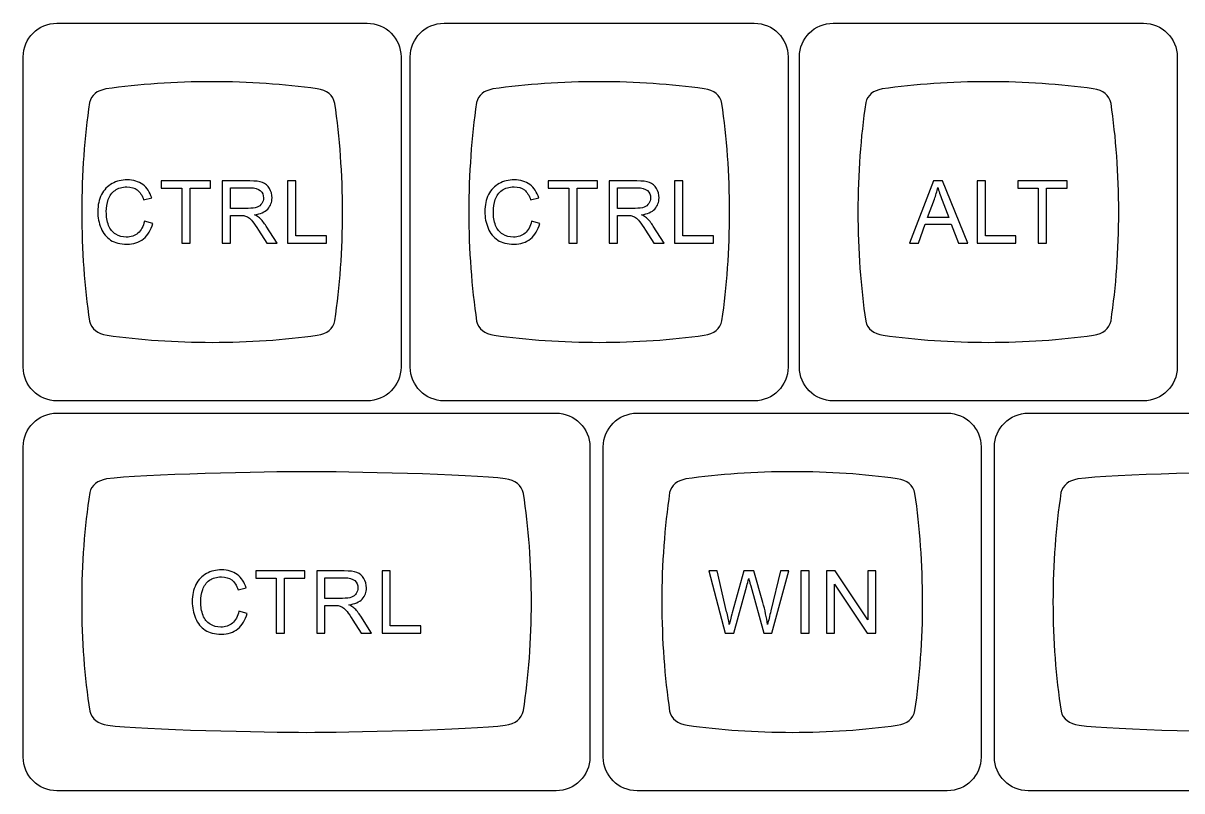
# Model space of a CAD drawing. Header units: millimetres. Extents: x -493 to 473, y -489 to 489.
# Drawn here: x -491.3 to -434.8, y 56.6 to 94 of the extents above; entities that cross this region are included whole.
import ezdxf

# ---------------------------------------------------------------- set-up
doc = ezdxf.new("R2010")
doc.units = ezdxf.units.MM
doc.header["$MEASUREMENT"] = 0
doc.layers.add('Layer 1', color=7, linetype='Continuous')

msp = doc.modelspace()

# ---------------------------------------------------------------- linework, layer by layer
at = {"layer": 'Layer 1', "color": 251}
for points, knots in [([(-489.6146, 75.6204), (-489.6146, 75.6204), (-474.5072, 75.6204), (-474.5072, 75.6204), (-474.5072, 75.6204), (-473.6017, 75.6204), (-472.8609, 76.3612), (-472.8609, 77.2667), (-472.8609, 77.2667), (-472.8609, 77.2667), (-472.8609, 92.3741), (-472.8609, 92.3741), (-472.8609, 92.3741), (-472.8609, 93.2796), (-473.6017, 94.0204), (-474.5072, 94.0204), (-474.5072, 94.0204), (-474.5072, 94.0204), (-489.6146, 94.0204), (-489.6146, 94.0204), (-489.6146, 94.0204), (-490.5201, 94.0204), (-491.2609, 93.2796), (-491.2609, 92.3741), (-491.2609, 92.3741), (-491.2609, 92.3741), (-491.2609, 77.2667), (-491.2609, 77.2667), (-491.2609, 77.2667), (-491.2609, 76.3612), (-490.5201, 75.6204), (-489.6146, 75.6204)], [0, 0, 0, 0, 0.1111111, 0.1111111, 0.1111111, 0.1111111, 0.2222222, 0.2222222, 0.2222222, 0.2222222, 0.3333333, 0.3333333, 0.3333333, 0.3333333, 0.4444444, 0.4444444, 0.4444444, 0.4444444, 0.5555556, 0.5555556, 0.5555556, 0.5555556, 0.6666667, 0.6666667, 0.6666667, 0.6666667, 0.7777778, 0.7777778, 0.7777778, 0.7777778, 1, 1, 1, 1]), ([(-470.7646, 75.6204), (-470.7646, 75.6204), (-455.6572, 75.6204), (-455.6572, 75.6204), (-455.6572, 75.6204), (-454.7517, 75.6204), (-454.0109, 76.3612), (-454.0109, 77.2667), (-454.0109, 77.2667), (-454.0109, 77.2667), (-454.0109, 92.3741), (-454.0109, 92.3741), (-454.0109, 92.3741), (-454.0109, 93.2796), (-454.7517, 94.0204), (-455.6572, 94.0204), (-455.6572, 94.0204), (-455.6572, 94.0204), (-470.7646, 94.0204), (-470.7646, 94.0204), (-470.7646, 94.0204), (-471.6701, 94.0204), (-472.4109, 93.2796), (-472.4109, 92.3741), (-472.4109, 92.3741), (-472.4109, 92.3741), (-472.4109, 77.2667), (-472.4109, 77.2667), (-472.4109, 77.2667), (-472.4109, 76.3612), (-471.6701, 75.6204), (-470.7646, 75.6204)], [0, 0, 0, 0, 0.1111111, 0.1111111, 0.1111111, 0.1111111, 0.2222222, 0.2222222, 0.2222222, 0.2222222, 0.3333333, 0.3333333, 0.3333333, 0.3333333, 0.4444444, 0.4444444, 0.4444444, 0.4444444, 0.5555556, 0.5555556, 0.5555556, 0.5555556, 0.6666667, 0.6666667, 0.6666667, 0.6666667, 0.7777778, 0.7777778, 0.7777778, 0.7777778, 1, 1, 1, 1]), ([(-451.8146, 75.6204), (-451.8146, 75.6204), (-436.7072, 75.6204), (-436.7072, 75.6204), (-436.7072, 75.6204), (-435.8017, 75.6204), (-435.0609, 76.3612), (-435.0609, 77.2667), (-435.0609, 77.2667), (-435.0609, 77.2667), (-435.0609, 92.3741), (-435.0609, 92.3741), (-435.0609, 92.3741), (-435.0609, 93.2796), (-435.8017, 94.0204), (-436.7072, 94.0204), (-436.7072, 94.0204), (-436.7072, 94.0204), (-451.8146, 94.0204), (-451.8146, 94.0204), (-451.8146, 94.0204), (-452.7201, 94.0204), (-453.4609, 93.2796), (-453.4609, 92.3741), (-453.4609, 92.3741), (-453.4609, 92.3741), (-453.4609, 77.2667), (-453.4609, 77.2667), (-453.4609, 77.2667), (-453.4609, 76.3612), (-452.7201, 75.6204), (-451.8146, 75.6204)], [0, 0, 0, 0, 0.1111111, 0.1111111, 0.1111111, 0.1111111, 0.2222222, 0.2222222, 0.2222222, 0.2222222, 0.3333333, 0.3333333, 0.3333333, 0.3333333, 0.4444444, 0.4444444, 0.4444444, 0.4444444, 0.5555556, 0.5555556, 0.5555556, 0.5555556, 0.6666667, 0.6666667, 0.6666667, 0.6666667, 0.7777778, 0.7777778, 0.7777778, 0.7777778, 1, 1, 1, 1]), ([(-482.0607, 91.1699), (-480.2701, 91.1694), (-478.5502, 91.0465), (-476.948, 90.821), (-476.948, 90.821), (-476.948, 90.821), (-476.948, 90.8209), (-476.948, 90.8209), (-476.948, 90.8209), (-476.4612, 90.748), (-476.1713, 90.5154), (-476.0841, 90.1107), (-476.0841, 90.1107), (-475.8421, 88.4578), (-475.7098, 86.6762), (-475.7094, 84.8184), (-475.7094, 84.8184), (-475.7089, 82.9607), (-475.8404, 81.1791), (-476.0816, 79.5262), (-476.0816, 79.5262), (-476.1686, 79.122), (-476.4579, 78.8896), (-476.9436, 78.8167), (-476.9436, 78.8167), (-478.5461, 78.5918), (-480.2665, 78.4696), (-482.0578, 78.47), (-482.0578, 78.47), (-483.8496, 78.4704), (-485.5706, 78.5936), (-487.1736, 78.8194), (-487.1736, 78.8194), (-487.1736, 78.8194), (-487.1735, 78.8198), (-487.1735, 78.8198), (-487.1735, 78.8198), (-487.6465, 78.8906), (-487.9337, 79.1123), (-488.0296, 79.4963), (-488.0296, 79.4963), (-488.2746, 81.1584), (-488.4087, 82.9513), (-488.4091, 84.8214), (-488.4091, 84.8214), (-488.4096, 86.6932), (-488.2761, 88.4876), (-488.0315, 90.1509), (-488.0315, 90.1509), (-487.9389, 90.5178), (-487.6709, 90.7358), (-487.2321, 90.815), (-487.2321, 90.815), (-485.6134, 91.0451), (-483.8733, 91.1703), (-482.0607, 91.1699)], [0, 0, 0, 0, 0.0666667, 0.0666667, 0.0666667, 0.0666667, 0.1333333, 0.1333333, 0.1333333, 0.1333333, 0.2, 0.2, 0.2, 0.2, 0.2666667, 0.2666667, 0.2666667, 0.2666667, 0.3333333, 0.3333333, 0.3333333, 0.3333333, 0.4, 0.4, 0.4, 0.4, 0.4666667, 0.4666667, 0.4666667, 0.4666667, 0.5333333, 0.5333333, 0.5333333, 0.5333333, 0.6, 0.6, 0.6, 0.6, 0.6666667, 0.6666667, 0.6666667, 0.6666667, 0.7333333, 0.7333333, 0.7333333, 0.7333333, 0.8, 0.8, 0.8, 0.8, 0.8666667, 0.8666667, 0.8666667, 0.8666667, 1, 1, 1, 1]), ([(-463.2107, 91.1699), (-461.4201, 91.1694), (-459.7002, 91.0465), (-458.098, 90.821), (-458.098, 90.821), (-458.098, 90.821), (-458.098, 90.8209), (-458.098, 90.8209), (-458.098, 90.8209), (-457.6112, 90.748), (-457.3213, 90.5154), (-457.2341, 90.1107), (-457.2341, 90.1107), (-456.9921, 88.4578), (-456.8598, 86.6762), (-456.8594, 84.8184), (-456.8594, 84.8184), (-456.8589, 82.9607), (-456.9904, 81.1791), (-457.2316, 79.5262), (-457.2316, 79.5262), (-457.3186, 79.122), (-457.6079, 78.8896), (-458.0936, 78.8167), (-458.0936, 78.8167), (-459.6961, 78.5918), (-461.4165, 78.4696), (-463.2078, 78.47), (-463.2078, 78.47), (-464.9996, 78.4704), (-466.7206, 78.5936), (-468.3236, 78.8194), (-468.3236, 78.8194), (-468.3236, 78.8194), (-468.3235, 78.8198), (-468.3235, 78.8198), (-468.3235, 78.8198), (-468.7965, 78.8906), (-469.0837, 79.1123), (-469.1796, 79.4963), (-469.1796, 79.4963), (-469.4246, 81.1584), (-469.5587, 82.9513), (-469.5591, 84.8214), (-469.5591, 84.8214), (-469.5596, 86.6932), (-469.4261, 88.4876), (-469.1815, 90.1509), (-469.1815, 90.1509), (-469.0889, 90.5178), (-468.8209, 90.7358), (-468.3821, 90.815), (-468.3821, 90.815), (-466.7634, 91.0451), (-465.0233, 91.1703), (-463.2107, 91.1699)], [0, 0, 0, 0, 0.0666667, 0.0666667, 0.0666667, 0.0666667, 0.1333333, 0.1333333, 0.1333333, 0.1333333, 0.2, 0.2, 0.2, 0.2, 0.2666667, 0.2666667, 0.2666667, 0.2666667, 0.3333333, 0.3333333, 0.3333333, 0.3333333, 0.4, 0.4, 0.4, 0.4, 0.4666667, 0.4666667, 0.4666667, 0.4666667, 0.5333333, 0.5333333, 0.5333333, 0.5333333, 0.6, 0.6, 0.6, 0.6, 0.6666667, 0.6666667, 0.6666667, 0.6666667, 0.7333333, 0.7333333, 0.7333333, 0.7333333, 0.8, 0.8, 0.8, 0.8, 0.8666667, 0.8666667, 0.8666667, 0.8666667, 1, 1, 1, 1]), ([(-444.2607, 91.1699), (-442.4701, 91.1694), (-440.7502, 91.0465), (-439.148, 90.821), (-439.148, 90.821), (-439.148, 90.821), (-439.148, 90.8209), (-439.148, 90.8209), (-439.148, 90.8209), (-438.6612, 90.748), (-438.3713, 90.5154), (-438.2841, 90.1107), (-438.2841, 90.1107), (-438.0421, 88.4578), (-437.9098, 86.6762), (-437.9094, 84.8184), (-437.9094, 84.8184), (-437.9089, 82.9607), (-438.0404, 81.1791), (-438.2816, 79.5262), (-438.2816, 79.5262), (-438.3686, 79.122), (-438.6579, 78.8896), (-439.1436, 78.8167), (-439.1436, 78.8167), (-440.7461, 78.5918), (-442.4665, 78.4696), (-444.2578, 78.47), (-444.2578, 78.47), (-446.0496, 78.4704), (-447.7706, 78.5936), (-449.3736, 78.8194), (-449.3736, 78.8194), (-449.3736, 78.8194), (-449.3735, 78.8198), (-449.3735, 78.8198), (-449.3735, 78.8198), (-449.8465, 78.8906), (-450.1337, 79.1123), (-450.2296, 79.4963), (-450.2296, 79.4963), (-450.4746, 81.1584), (-450.6087, 82.9513), (-450.6091, 84.8214), (-450.6091, 84.8214), (-450.6096, 86.6932), (-450.4761, 88.4876), (-450.2315, 90.1509), (-450.2315, 90.1509), (-450.1389, 90.5178), (-449.8709, 90.7358), (-449.4321, 90.815), (-449.4321, 90.815), (-447.8134, 91.0451), (-446.0733, 91.1703), (-444.2607, 91.1699)], [0, 0, 0, 0, 0.0666667, 0.0666667, 0.0666667, 0.0666667, 0.1333333, 0.1333333, 0.1333333, 0.1333333, 0.2, 0.2, 0.2, 0.2, 0.2666667, 0.2666667, 0.2666667, 0.2666667, 0.3333333, 0.3333333, 0.3333333, 0.3333333, 0.4, 0.4, 0.4, 0.4, 0.4666667, 0.4666667, 0.4666667, 0.4666667, 0.5333333, 0.5333333, 0.5333333, 0.5333333, 0.6, 0.6, 0.6, 0.6, 0.6666667, 0.6666667, 0.6666667, 0.6666667, 0.7333333, 0.7333333, 0.7333333, 0.7333333, 0.8, 0.8, 0.8, 0.8, 0.8666667, 0.8666667, 0.8666667, 0.8666667, 1, 1, 1, 1]), ([(-489.6146, 56.6204), (-489.6146, 56.6204), (-465.3072, 56.6204), (-465.3072, 56.6204), (-465.3072, 56.6204), (-464.4018, 56.6204), (-463.6609, 57.3612), (-463.6609, 58.2667), (-463.6609, 58.2667), (-463.6609, 58.2667), (-463.6609, 73.3741), (-463.6609, 73.3741), (-463.6609, 73.3741), (-463.6609, 74.2796), (-464.4018, 75.0204), (-465.3072, 75.0204), (-465.3072, 75.0204), (-465.3072, 75.0204), (-489.6146, 75.0204), (-489.6146, 75.0204), (-489.6146, 75.0204), (-490.52, 75.0204), (-491.2609, 74.2796), (-491.2609, 73.3741), (-491.2609, 73.3741), (-491.2609, 73.3741), (-491.2609, 58.2667), (-491.2609, 58.2667), (-491.2609, 58.2667), (-491.2609, 57.3612), (-490.52, 56.6204), (-489.6146, 56.6204)], [0, 0, 0, 0, 0.1111111, 0.1111111, 0.1111111, 0.1111111, 0.2222222, 0.2222222, 0.2222222, 0.2222222, 0.3333333, 0.3333333, 0.3333333, 0.3333333, 0.4444444, 0.4444444, 0.4444444, 0.4444444, 0.5555556, 0.5555556, 0.5555556, 0.5555556, 0.6666667, 0.6666667, 0.6666667, 0.6666667, 0.7777778, 0.7777778, 0.7777778, 0.7777778, 1, 1, 1, 1]), ([(-461.3646, 56.6204), (-461.3646, 56.6204), (-446.2572, 56.6204), (-446.2572, 56.6204), (-446.2572, 56.6204), (-445.3517, 56.6204), (-444.6109, 57.3612), (-444.6109, 58.2667), (-444.6109, 58.2667), (-444.6109, 58.2667), (-444.6109, 73.3741), (-444.6109, 73.3741), (-444.6109, 73.3741), (-444.6109, 74.2796), (-445.3517, 75.0204), (-446.2572, 75.0204), (-446.2572, 75.0204), (-446.2572, 75.0204), (-461.3646, 75.0204), (-461.3646, 75.0204), (-461.3646, 75.0204), (-462.2701, 75.0204), (-463.0109, 74.2796), (-463.0109, 73.3741), (-463.0109, 73.3741), (-463.0109, 73.3741), (-463.0109, 58.2667), (-463.0109, 58.2667), (-463.0109, 58.2667), (-463.0109, 57.3612), (-462.2701, 56.6204), (-461.3646, 56.6204)], [0, 0, 0, 0, 0.1111111, 0.1111111, 0.1111111, 0.1111111, 0.2222222, 0.2222222, 0.2222222, 0.2222222, 0.3333333, 0.3333333, 0.3333333, 0.3333333, 0.4444444, 0.4444444, 0.4444444, 0.4444444, 0.5555556, 0.5555556, 0.5555556, 0.5555556, 0.6666667, 0.6666667, 0.6666667, 0.6666667, 0.7777778, 0.7777778, 0.7777778, 0.7777778, 1, 1, 1, 1]), ([(-442.3146, 56.6204), (-442.3146, 56.6204), (-418.0072, 56.6204), (-418.0072, 56.6204), (-418.0072, 56.6204), (-417.1018, 56.6204), (-416.3609, 57.3612), (-416.3609, 58.2667), (-416.3609, 58.2667), (-416.3609, 58.2667), (-416.3609, 73.3741), (-416.3609, 73.3741), (-416.3609, 73.3741), (-416.3609, 74.2796), (-417.1018, 75.0204), (-418.0072, 75.0204), (-418.0072, 75.0204), (-418.0072, 75.0204), (-442.3146, 75.0204), (-442.3146, 75.0204), (-442.3146, 75.0204), (-443.22, 75.0204), (-443.9609, 74.2796), (-443.9609, 73.3741), (-443.9609, 73.3741), (-443.9609, 73.3741), (-443.9609, 58.2667), (-443.9609, 58.2667), (-443.9609, 58.2667), (-443.9609, 57.3612), (-443.22, 56.6204), (-442.3146, 56.6204)], [0, 0, 0, 0, 0.1111111, 0.1111111, 0.1111111, 0.1111111, 0.2222222, 0.2222222, 0.2222222, 0.2222222, 0.3333333, 0.3333333, 0.3333333, 0.3333333, 0.4444444, 0.4444444, 0.4444444, 0.4444444, 0.5555556, 0.5555556, 0.5555556, 0.5555556, 0.6666667, 0.6666667, 0.6666667, 0.6666667, 0.7777778, 0.7777778, 0.7777778, 0.7777778, 1, 1, 1, 1]), ([(-477.4609, 72.1698), (-475.6026, 72.1694), (-469.4411, 72.0473), (-467.7886, 71.8217), (-467.7886, 71.8217), (-467.7886, 71.8217), (-467.7886, 71.8217), (-467.7886, 71.8217), (-467.7886, 71.8217), (-467.2865, 71.7488), (-466.9874, 71.5162), (-466.8973, 71.1115), (-466.8973, 71.1115), (-466.6479, 69.4586), (-466.5113, 67.677), (-466.511, 65.8193), (-466.511, 65.8193), (-466.5106, 63.9616), (-466.6462, 62.1799), (-466.8948, 60.527), (-466.8948, 60.527), (-466.9846, 60.1228), (-467.2831, 59.8904), (-467.784, 59.8175), (-467.784, 59.8175), (-469.437, 59.5926), (-475.6099, 59.4696), (-477.4579, 59.47), (-477.4579, 59.47), (-479.3058, 59.4703), (-485.4829, 59.5936), (-487.1364, 59.8193), (-487.1364, 59.8193), (-487.1364, 59.8193), (-487.1363, 59.8198), (-487.1363, 59.8198), (-487.1363, 59.8198), (-487.6242, 59.8906), (-487.9205, 60.1123), (-488.0193, 60.4962), (-488.0193, 60.4962), (-488.272, 62.1584), (-488.4105, 63.9505), (-488.4109, 65.8214), (-488.4109, 65.8214), (-488.4112, 67.6923), (-488.2736, 69.4876), (-488.0213, 71.1509), (-488.0213, 71.1509), (-487.9258, 71.5178), (-487.6493, 71.7357), (-487.1967, 71.815), (-487.1967, 71.815), (-485.527, 72.0451), (-479.3192, 72.1702), (-477.4609, 72.1698)], [0, 0, 0, 0, 0.0666667, 0.0666667, 0.0666667, 0.0666667, 0.1333333, 0.1333333, 0.1333333, 0.1333333, 0.2, 0.2, 0.2, 0.2, 0.2666667, 0.2666667, 0.2666667, 0.2666667, 0.3333333, 0.3333333, 0.3333333, 0.3333333, 0.4, 0.4, 0.4, 0.4, 0.4666667, 0.4666667, 0.4666667, 0.4666667, 0.5333333, 0.5333333, 0.5333333, 0.5333333, 0.6, 0.6, 0.6, 0.6, 0.6666667, 0.6666667, 0.6666667, 0.6666667, 0.7333333, 0.7333333, 0.7333333, 0.7333333, 0.8, 0.8, 0.8, 0.8, 0.8666667, 0.8666667, 0.8666667, 0.8666667, 1, 1, 1, 1]), ([(-453.8107, 72.1699), (-452.0201, 72.1694), (-450.3002, 72.0465), (-448.698, 71.821), (-448.698, 71.821), (-448.698, 71.821), (-448.698, 71.8209), (-448.698, 71.8209), (-448.698, 71.8209), (-448.2112, 71.748), (-447.9213, 71.5154), (-447.8341, 71.1107), (-447.8341, 71.1107), (-447.5921, 69.4578), (-447.4598, 67.6762), (-447.4594, 65.8184), (-447.4594, 65.8184), (-447.4589, 63.9607), (-447.5904, 62.1791), (-447.8316, 60.5262), (-447.8316, 60.5262), (-447.9186, 60.122), (-448.2079, 59.8896), (-448.6936, 59.8167), (-448.6936, 59.8167), (-450.2961, 59.5918), (-452.0165, 59.4696), (-453.8078, 59.47), (-453.8078, 59.47), (-455.5996, 59.4704), (-457.3206, 59.5936), (-458.9236, 59.8194), (-458.9236, 59.8194), (-458.9236, 59.8194), (-458.9235, 59.8198), (-458.9235, 59.8198), (-458.9235, 59.8198), (-459.3965, 59.8906), (-459.6837, 60.1123), (-459.7796, 60.4963), (-459.7796, 60.4963), (-460.0246, 62.1584), (-460.1587, 63.9513), (-460.1591, 65.8214), (-460.1591, 65.8214), (-460.1596, 67.6932), (-460.0261, 69.4876), (-459.7815, 71.1509), (-459.7815, 71.1509), (-459.6889, 71.5178), (-459.4209, 71.7358), (-458.9821, 71.815), (-458.9821, 71.815), (-457.3634, 72.0451), (-455.6233, 72.1703), (-453.8107, 72.1699)], [0, 0, 0, 0, 0.0666667, 0.0666667, 0.0666667, 0.0666667, 0.1333333, 0.1333333, 0.1333333, 0.1333333, 0.2, 0.2, 0.2, 0.2, 0.2666667, 0.2666667, 0.2666667, 0.2666667, 0.3333333, 0.3333333, 0.3333333, 0.3333333, 0.4, 0.4, 0.4, 0.4, 0.4666667, 0.4666667, 0.4666667, 0.4666667, 0.5333333, 0.5333333, 0.5333333, 0.5333333, 0.6, 0.6, 0.6, 0.6, 0.6666667, 0.6666667, 0.6666667, 0.6666667, 0.7333333, 0.7333333, 0.7333333, 0.7333333, 0.8, 0.8, 0.8, 0.8, 0.8666667, 0.8666667, 0.8666667, 0.8666667, 1, 1, 1, 1]), ([(-430.1609, 72.1698), (-428.3026, 72.1694), (-422.1411, 72.0473), (-420.4886, 71.8217), (-420.4886, 71.8217), (-420.4886, 71.8217), (-420.4886, 71.8217), (-420.4886, 71.8217), (-420.4886, 71.8217), (-419.9865, 71.7488), (-419.6874, 71.5162), (-419.5973, 71.1115), (-419.5973, 71.1115), (-419.3479, 69.4586), (-419.2113, 67.677), (-419.211, 65.8193), (-419.211, 65.8193), (-419.2106, 63.9616), (-419.3462, 62.1799), (-419.5948, 60.527), (-419.5948, 60.527), (-419.6846, 60.1228), (-419.9831, 59.8904), (-420.484, 59.8175), (-420.484, 59.8175), (-422.137, 59.5926), (-428.3099, 59.4696), (-430.1579, 59.47), (-430.1579, 59.47), (-432.0058, 59.4703), (-438.1829, 59.5936), (-439.8364, 59.8193), (-439.8364, 59.8193), (-439.8364, 59.8193), (-439.8363, 59.8198), (-439.8363, 59.8198), (-439.8363, 59.8198), (-440.3242, 59.8906), (-440.6205, 60.1123), (-440.7193, 60.4962), (-440.7193, 60.4962), (-440.972, 62.1584), (-441.1105, 63.9505), (-441.1109, 65.8214), (-441.1109, 65.8214), (-441.1112, 67.6923), (-440.9736, 69.4876), (-440.7213, 71.1509), (-440.7213, 71.1509), (-440.6258, 71.5178), (-440.3493, 71.7357), (-439.8967, 71.815), (-439.8967, 71.815), (-438.227, 72.0451), (-432.0192, 72.1702), (-430.1609, 72.1698)], [0, 0, 0, 0, 0.0666667, 0.0666667, 0.0666667, 0.0666667, 0.1333333, 0.1333333, 0.1333333, 0.1333333, 0.2, 0.2, 0.2, 0.2, 0.2666667, 0.2666667, 0.2666667, 0.2666667, 0.3333333, 0.3333333, 0.3333333, 0.3333333, 0.4, 0.4, 0.4, 0.4, 0.4666667, 0.4666667, 0.4666667, 0.4666667, 0.5333333, 0.5333333, 0.5333333, 0.5333333, 0.6, 0.6, 0.6, 0.6, 0.6666667, 0.6666667, 0.6666667, 0.6666667, 0.7333333, 0.7333333, 0.7333333, 0.7333333, 0.8, 0.8, 0.8, 0.8, 0.8666667, 0.8666667, 0.8666667, 0.8666667, 1, 1, 1, 1])]:
    msp.add_open_spline(points, degree=3, knots=knots, dxfattribs=at)
at = {"layer": 'Layer 1', "color": 132}
for points, knots in [([(-485.3542, 84.3677), (-485.3542, 84.3677), (-484.952, 84.2661), (-484.952, 84.2661), (-484.952, 84.2661), (-485.0359, 83.9366), (-485.1869, 83.6861), (-485.405, 83.5132), (-485.405, 83.5132), (-485.623, 83.3404), (-485.8897, 83.2536), (-486.205, 83.2536), (-486.205, 83.2536), (-486.531, 83.2536), (-486.7963, 83.3199), (-487.0009, 83.4533), (-487.0009, 83.4533), (-487.2055, 83.5859), (-487.3607, 83.7785), (-487.4673, 84.0304), (-487.4673, 84.0304), (-487.5738, 84.283), (-487.6274, 84.5532), (-487.6274, 84.8425), (-487.6274, 84.8425), (-487.6274, 85.1579), (-487.5675, 85.433), (-487.4468, 85.668), (-487.4468, 85.668), (-487.3262, 85.9029), (-487.1547, 86.0814), (-486.9325, 86.2035), (-486.9325, 86.2035), (-486.7102, 86.3256), (-486.4654, 86.3862), (-486.1987, 86.3862), (-486.1987, 86.3862), (-485.8953, 86.3862), (-485.6406, 86.3093), (-485.4346, 86.1548), (-485.4346, 86.1548), (-485.2279, 86.0003), (-485.0839, 85.7837), (-485.0028, 85.5043), (-485.0028, 85.5043), (-485.0028, 85.5043), (-485.3965, 85.4112), (-485.3965, 85.4112), (-485.3965, 85.4112), (-485.4663, 85.6313), (-485.5686, 85.7922), (-485.702, 85.8924), (-485.702, 85.8924), (-485.8353, 85.9933), (-486.0033, 86.0433), (-486.2058, 86.0433), (-486.2058, 86.0433), (-486.4379, 86.0433), (-486.6326, 85.9876), (-486.7885, 85.8761), (-486.7885, 85.8761), (-486.9445, 85.7647), (-487.0545, 85.6144), (-487.1173, 85.4267), (-487.1173, 85.4267), (-487.1808, 85.2383), (-487.2126, 85.0443), (-487.2126, 84.8446), (-487.2126, 84.8446), (-487.2126, 84.5871), (-487.1752, 84.362), (-487.1004, 84.1701), (-487.1004, 84.1701), (-487.0256, 83.9775), (-486.9092, 83.8343), (-486.7511, 83.739), (-486.7511, 83.739), (-486.5931, 83.6438), (-486.4224, 83.5965), (-486.2382, 83.5965), (-486.2382, 83.5965), (-486.0138, 83.5965), (-485.8248, 83.6614), (-485.6695, 83.7905), (-485.6695, 83.7905), (-485.5143, 83.9203), (-485.4092, 84.1123), (-485.3542, 84.3677)], [0, 0, 0, 0, 0.0434783, 0.0434783, 0.0434783, 0.0434783, 0.0869565, 0.0869565, 0.0869565, 0.0869565, 0.1304348, 0.1304348, 0.1304348, 0.1304348, 0.173913, 0.173913, 0.173913, 0.173913, 0.2173913, 0.2173913, 0.2173913, 0.2173913, 0.2608696, 0.2608696, 0.2608696, 0.2608696, 0.3043478, 0.3043478, 0.3043478, 0.3043478, 0.3478261, 0.3478261, 0.3478261, 0.3478261, 0.3913043, 0.3913043, 0.3913043, 0.3913043, 0.4347826, 0.4347826, 0.4347826, 0.4347826, 0.4782609, 0.4782609, 0.4782609, 0.4782609, 0.5217391, 0.5217391, 0.5217391, 0.5217391, 0.5652174, 0.5652174, 0.5652174, 0.5652174, 0.6086957, 0.6086957, 0.6086957, 0.6086957, 0.6521739, 0.6521739, 0.6521739, 0.6521739, 0.6956522, 0.6956522, 0.6956522, 0.6956522, 0.7391304, 0.7391304, 0.7391304, 0.7391304, 0.7826087, 0.7826087, 0.7826087, 0.7826087, 0.826087, 0.826087, 0.826087, 0.826087, 0.8695652, 0.8695652, 0.8695652, 0.8695652, 0.9130435, 0.9130435, 0.9130435, 0.9130435, 1, 1, 1, 1]), ([(-483.5367, 83.3044), (-483.5367, 83.3044), (-483.5367, 85.9798), (-483.5367, 85.9798), (-483.5367, 85.9798), (-483.5367, 85.9798), (-484.5357, 85.9798), (-484.5357, 85.9798), (-484.5357, 85.9798), (-484.5357, 85.9798), (-484.5357, 86.3354), (-484.5357, 86.3354), (-484.5357, 86.3354), (-484.5357, 86.3354), (-482.1355, 86.3354), (-482.1355, 86.3354), (-482.1355, 86.3354), (-482.1355, 86.3354), (-482.1355, 85.9798), (-482.1355, 85.9798), (-482.1355, 85.9798), (-482.1355, 85.9798), (-483.1345, 85.9798), (-483.1345, 85.9798), (-483.1345, 85.9798), (-483.1345, 85.9798), (-483.1345, 83.3044), (-483.1345, 83.3044), (-483.1345, 83.3044), (-483.1345, 83.3044), (-483.5367, 83.3044), (-483.5367, 83.3044)], [0, 0, 0, 0, 0.1111111, 0.1111111, 0.1111111, 0.1111111, 0.2222222, 0.2222222, 0.2222222, 0.2222222, 0.3333333, 0.3333333, 0.3333333, 0.3333333, 0.4444444, 0.4444444, 0.4444444, 0.4444444, 0.5555556, 0.5555556, 0.5555556, 0.5555556, 0.6666667, 0.6666667, 0.6666667, 0.6666667, 0.7777778, 0.7777778, 0.7777778, 0.7777778, 1, 1, 1, 1]), ([(-481.564, 83.3044), (-481.564, 83.3044), (-481.564, 86.3354), (-481.564, 86.3354), (-481.564, 86.3354), (-481.564, 86.3354), (-480.2206, 86.3354), (-480.2206, 86.3354), (-480.2206, 86.3354), (-479.9504, 86.3354), (-479.7451, 86.3079), (-479.6047, 86.2536), (-479.6047, 86.2536), (-479.4643, 86.1993), (-479.3521, 86.1033), (-479.2681, 85.9657), (-479.2681, 85.9657), (-479.1841, 85.8282), (-479.1425, 85.6758), (-479.1425, 85.5092), (-479.1425, 85.5092), (-479.1425, 85.2941), (-479.2124, 85.1127), (-479.3514, 84.9653), (-479.3514, 84.9653), (-479.4904, 84.8178), (-479.7048, 84.7247), (-479.9955, 84.6845), (-479.9955, 84.6845), (-479.889, 84.6337), (-479.8086, 84.5829), (-479.7535, 84.5335), (-479.7535, 84.5335), (-479.6364, 84.4262), (-479.5256, 84.2915), (-479.4219, 84.1299), (-479.4219, 84.1299), (-479.4219, 84.1299), (-478.8977, 83.3044), (-478.8977, 83.3044), (-478.8977, 83.3044), (-478.8977, 83.3044), (-479.3986, 83.3044), (-479.3986, 83.3044), (-479.3986, 83.3044), (-479.3986, 83.3044), (-479.7994, 83.9352), (-479.7994, 83.9352), (-479.7994, 83.9352), (-479.9158, 84.1179), (-480.0125, 84.2569), (-480.088, 84.3536), (-480.088, 84.3536), (-480.1642, 84.4502), (-480.2319, 84.5172), (-480.2919, 84.556), (-480.2919, 84.556), (-480.3511, 84.5941), (-480.4125, 84.621), (-480.4746, 84.6365), (-480.4746, 84.6365), (-480.5198, 84.6457), (-480.5938, 84.6506), (-480.6976, 84.6506), (-480.6976, 84.6506), (-480.6976, 84.6506), (-481.1618, 84.6506), (-481.1618, 84.6506), (-481.1618, 84.6506), (-481.1618, 84.6506), (-481.1618, 83.3044), (-481.1618, 83.3044), (-481.1618, 83.3044), (-481.1618, 83.3044), (-481.564, 83.3044), (-481.564, 83.3044)], [0, 0, 0, 0, 0.05, 0.05, 0.05, 0.05, 0.1, 0.1, 0.1, 0.1, 0.15, 0.15, 0.15, 0.15, 0.2, 0.2, 0.2, 0.2, 0.25, 0.25, 0.25, 0.25, 0.3, 0.3, 0.3, 0.3, 0.35, 0.35, 0.35, 0.35, 0.4, 0.4, 0.4, 0.4, 0.45, 0.45, 0.45, 0.45, 0.5, 0.5, 0.5, 0.5, 0.55, 0.55, 0.55, 0.55, 0.6, 0.6, 0.6, 0.6, 0.65, 0.65, 0.65, 0.65, 0.7, 0.7, 0.7, 0.7, 0.75, 0.75, 0.75, 0.75, 0.8, 0.8, 0.8, 0.8, 0.85, 0.85, 0.85, 0.85, 0.9, 0.9, 0.9, 0.9, 1, 1, 1, 1]), ([(-478.3834, 83.3044), (-478.3834, 83.3044), (-478.3834, 86.3354), (-478.3834, 86.3354), (-478.3834, 86.3354), (-478.3834, 86.3354), (-477.9812, 86.3354), (-477.9812, 86.3354), (-477.9812, 86.3354), (-477.9812, 86.3354), (-477.9812, 83.66), (-477.9812, 83.66), (-477.9812, 83.66), (-477.9812, 83.66), (-476.4911, 83.66), (-476.4911, 83.66), (-476.4911, 83.66), (-476.4911, 83.66), (-476.4911, 83.3044), (-476.4911, 83.3044), (-476.4911, 83.3044), (-476.4911, 83.3044), (-478.3834, 83.3044), (-478.3834, 83.3044)], [0, 0, 0, 0, 0.1428571, 0.1428571, 0.1428571, 0.1428571, 0.2857143, 0.2857143, 0.2857143, 0.2857143, 0.4285714, 0.4285714, 0.4285714, 0.4285714, 0.5714286, 0.5714286, 0.5714286, 0.5714286, 0.7142857, 0.7142857, 0.7142857, 0.7142857, 1, 1, 1, 1]), ([(-466.5059, 84.3682), (-466.5059, 84.3682), (-466.1037, 84.2666), (-466.1037, 84.2666), (-466.1037, 84.2666), (-466.1876, 83.9371), (-466.3386, 83.6866), (-466.5567, 83.5137), (-466.5567, 83.5137), (-466.7747, 83.3409), (-467.0414, 83.2541), (-467.3567, 83.2541), (-467.3567, 83.2541), (-467.6827, 83.2541), (-467.948, 83.3204), (-468.1526, 83.4538), (-468.1526, 83.4538), (-468.3572, 83.5864), (-468.5124, 83.779), (-468.619, 84.0309), (-468.619, 84.0309), (-468.7255, 84.2835), (-468.7791, 84.5537), (-468.7791, 84.843), (-468.7791, 84.843), (-468.7791, 85.1584), (-468.7192, 85.4335), (-468.5985, 85.6685), (-468.5985, 85.6685), (-468.4779, 85.9034), (-468.3064, 86.0819), (-468.0842, 86.204), (-468.0842, 86.204), (-467.8619, 86.3261), (-467.6171, 86.3867), (-467.3504, 86.3867), (-467.3504, 86.3867), (-467.047, 86.3867), (-466.7923, 86.3098), (-466.5863, 86.1553), (-466.5863, 86.1553), (-466.3796, 86.0008), (-466.2356, 85.7842), (-466.1545, 85.5048), (-466.1545, 85.5048), (-466.1545, 85.5048), (-466.5482, 85.4117), (-466.5482, 85.4117), (-466.5482, 85.4117), (-466.618, 85.6318), (-466.7203, 85.7927), (-466.8537, 85.8929), (-466.8537, 85.8929), (-466.987, 85.9938), (-467.155, 86.0438), (-467.3575, 86.0438), (-467.3575, 86.0438), (-467.5896, 86.0438), (-467.7843, 85.9881), (-467.9402, 85.8766), (-467.9402, 85.8766), (-468.0962, 85.7652), (-468.2062, 85.6149), (-468.269, 85.4272), (-468.269, 85.4272), (-468.3325, 85.2388), (-468.3643, 85.0448), (-468.3643, 84.8451), (-468.3643, 84.8451), (-468.3643, 84.5876), (-468.3269, 84.3625), (-468.2521, 84.1706), (-468.2521, 84.1706), (-468.1773, 83.978), (-468.0609, 83.8348), (-467.9028, 83.7395), (-467.9028, 83.7395), (-467.7448, 83.6443), (-467.5741, 83.597), (-467.3899, 83.597), (-467.3899, 83.597), (-467.1655, 83.597), (-466.9765, 83.6619), (-466.8212, 83.791), (-466.8212, 83.791), (-466.666, 83.9208), (-466.5609, 84.1128), (-466.5059, 84.3682)], [0, 0, 0, 0, 0.0434783, 0.0434783, 0.0434783, 0.0434783, 0.0869565, 0.0869565, 0.0869565, 0.0869565, 0.1304348, 0.1304348, 0.1304348, 0.1304348, 0.173913, 0.173913, 0.173913, 0.173913, 0.2173913, 0.2173913, 0.2173913, 0.2173913, 0.2608696, 0.2608696, 0.2608696, 0.2608696, 0.3043478, 0.3043478, 0.3043478, 0.3043478, 0.3478261, 0.3478261, 0.3478261, 0.3478261, 0.3913043, 0.3913043, 0.3913043, 0.3913043, 0.4347826, 0.4347826, 0.4347826, 0.4347826, 0.4782609, 0.4782609, 0.4782609, 0.4782609, 0.5217391, 0.5217391, 0.5217391, 0.5217391, 0.5652174, 0.5652174, 0.5652174, 0.5652174, 0.6086957, 0.6086957, 0.6086957, 0.6086957, 0.6521739, 0.6521739, 0.6521739, 0.6521739, 0.6956522, 0.6956522, 0.6956522, 0.6956522, 0.7391304, 0.7391304, 0.7391304, 0.7391304, 0.7826087, 0.7826087, 0.7826087, 0.7826087, 0.826087, 0.826087, 0.826087, 0.826087, 0.8695652, 0.8695652, 0.8695652, 0.8695652, 0.9130435, 0.9130435, 0.9130435, 0.9130435, 1, 1, 1, 1]), ([(-464.6884, 83.3049), (-464.6884, 83.3049), (-464.6884, 85.9803), (-464.6884, 85.9803), (-464.6884, 85.9803), (-464.6884, 85.9803), (-465.6874, 85.9803), (-465.6874, 85.9803), (-465.6874, 85.9803), (-465.6874, 85.9803), (-465.6874, 86.3359), (-465.6874, 86.3359), (-465.6874, 86.3359), (-465.6874, 86.3359), (-463.2872, 86.3359), (-463.2872, 86.3359), (-463.2872, 86.3359), (-463.2872, 86.3359), (-463.2872, 85.9803), (-463.2872, 85.9803), (-463.2872, 85.9803), (-463.2872, 85.9803), (-464.2862, 85.9803), (-464.2862, 85.9803), (-464.2862, 85.9803), (-464.2862, 85.9803), (-464.2862, 83.3049), (-464.2862, 83.3049), (-464.2862, 83.3049), (-464.2862, 83.3049), (-464.6884, 83.3049), (-464.6884, 83.3049)], [0, 0, 0, 0, 0.1111111, 0.1111111, 0.1111111, 0.1111111, 0.2222222, 0.2222222, 0.2222222, 0.2222222, 0.3333333, 0.3333333, 0.3333333, 0.3333333, 0.4444444, 0.4444444, 0.4444444, 0.4444444, 0.5555556, 0.5555556, 0.5555556, 0.5555556, 0.6666667, 0.6666667, 0.6666667, 0.6666667, 0.7777778, 0.7777778, 0.7777778, 0.7777778, 1, 1, 1, 1]), ([(-462.7157, 83.3049), (-462.7157, 83.3049), (-462.7157, 86.3359), (-462.7157, 86.3359), (-462.7157, 86.3359), (-462.7157, 86.3359), (-461.3723, 86.3359), (-461.3723, 86.3359), (-461.3723, 86.3359), (-461.1021, 86.3359), (-460.8968, 86.3084), (-460.7564, 86.2541), (-460.7564, 86.2541), (-460.616, 86.1998), (-460.5038, 86.1038), (-460.4198, 85.9662), (-460.4198, 85.9662), (-460.3358, 85.8287), (-460.2942, 85.6763), (-460.2942, 85.5097), (-460.2942, 85.5097), (-460.2942, 85.2946), (-460.3641, 85.1132), (-460.5031, 84.9658), (-460.5031, 84.9658), (-460.6421, 84.8183), (-460.8565, 84.7252), (-461.1472, 84.685), (-461.1472, 84.685), (-461.0407, 84.6342), (-460.9603, 84.5834), (-460.9052, 84.534), (-460.9052, 84.534), (-460.7881, 84.4267), (-460.6773, 84.292), (-460.5736, 84.1304), (-460.5736, 84.1304), (-460.5736, 84.1304), (-460.0494, 83.3049), (-460.0494, 83.3049), (-460.0494, 83.3049), (-460.0494, 83.3049), (-460.5503, 83.3049), (-460.5503, 83.3049), (-460.5503, 83.3049), (-460.5503, 83.3049), (-460.9511, 83.9357), (-460.9511, 83.9357), (-460.9511, 83.9357), (-461.0675, 84.1184), (-461.1642, 84.2574), (-461.2397, 84.3541), (-461.2397, 84.3541), (-461.3159, 84.4507), (-461.3836, 84.5177), (-461.4436, 84.5565), (-461.4436, 84.5565), (-461.5028, 84.5946), (-461.5642, 84.6215), (-461.6263, 84.637), (-461.6263, 84.637), (-461.6715, 84.6462), (-461.7455, 84.6511), (-461.8493, 84.6511), (-461.8493, 84.6511), (-461.8493, 84.6511), (-462.3135, 84.6511), (-462.3135, 84.6511), (-462.3135, 84.6511), (-462.3135, 84.6511), (-462.3135, 83.3049), (-462.3135, 83.3049), (-462.3135, 83.3049), (-462.3135, 83.3049), (-462.7157, 83.3049), (-462.7157, 83.3049)], [0, 0, 0, 0, 0.05, 0.05, 0.05, 0.05, 0.1, 0.1, 0.1, 0.1, 0.15, 0.15, 0.15, 0.15, 0.2, 0.2, 0.2, 0.2, 0.25, 0.25, 0.25, 0.25, 0.3, 0.3, 0.3, 0.3, 0.35, 0.35, 0.35, 0.35, 0.4, 0.4, 0.4, 0.4, 0.45, 0.45, 0.45, 0.45, 0.5, 0.5, 0.5, 0.5, 0.55, 0.55, 0.55, 0.55, 0.6, 0.6, 0.6, 0.6, 0.65, 0.65, 0.65, 0.65, 0.7, 0.7, 0.7, 0.7, 0.75, 0.75, 0.75, 0.75, 0.8, 0.8, 0.8, 0.8, 0.85, 0.85, 0.85, 0.85, 0.9, 0.9, 0.9, 0.9, 1, 1, 1, 1]), ([(-459.5351, 83.3049), (-459.5351, 83.3049), (-459.5351, 86.3359), (-459.5351, 86.3359), (-459.5351, 86.3359), (-459.5351, 86.3359), (-459.1329, 86.3359), (-459.1329, 86.3359), (-459.1329, 86.3359), (-459.1329, 86.3359), (-459.1329, 83.6605), (-459.1329, 83.6605), (-459.1329, 83.6605), (-459.1329, 83.6605), (-457.6428, 83.6605), (-457.6428, 83.6605), (-457.6428, 83.6605), (-457.6428, 83.6605), (-457.6428, 83.3049), (-457.6428, 83.3049), (-457.6428, 83.3049), (-457.6428, 83.3049), (-459.5351, 83.3049), (-459.5351, 83.3049)], [0, 0, 0, 0, 0.1428571, 0.1428571, 0.1428571, 0.1428571, 0.2857143, 0.2857143, 0.2857143, 0.2857143, 0.4285714, 0.4285714, 0.4285714, 0.4285714, 0.5714286, 0.5714286, 0.5714286, 0.5714286, 0.7142857, 0.7142857, 0.7142857, 0.7142857, 1, 1, 1, 1]), ([(-448.0921, 83.3044), (-448.0921, 83.3044), (-446.9294, 86.3354), (-446.9294, 86.3354), (-446.9294, 86.3354), (-446.9294, 86.3354), (-446.4884, 86.3354), (-446.4884, 86.3354), (-446.4884, 86.3354), (-446.4884, 86.3354), (-445.2544, 83.3044), (-445.2544, 83.3044), (-445.2544, 83.3044), (-445.2544, 83.3044), (-445.7109, 83.3044), (-445.7109, 83.3044), (-445.7109, 83.3044), (-445.7109, 83.3044), (-446.0616, 84.223), (-446.0616, 84.223), (-446.0616, 84.223), (-446.0616, 84.223), (-447.3379, 84.223), (-447.3379, 84.223), (-447.3379, 84.223), (-447.3379, 84.223), (-447.6667, 83.3044), (-447.6667, 83.3044), (-447.6667, 83.3044), (-447.6667, 83.3044), (-448.0921, 83.3044), (-448.0921, 83.3044)], [0, 0, 0, 0, 0.1111111, 0.1111111, 0.1111111, 0.1111111, 0.2222222, 0.2222222, 0.2222222, 0.2222222, 0.3333333, 0.3333333, 0.3333333, 0.3333333, 0.4444444, 0.4444444, 0.4444444, 0.4444444, 0.5555556, 0.5555556, 0.5555556, 0.5555556, 0.6666667, 0.6666667, 0.6666667, 0.6666667, 0.7777778, 0.7777778, 0.7777778, 0.7777778, 1, 1, 1, 1]), ([(-444.8043, 83.3044), (-444.8043, 83.3044), (-444.8043, 86.3354), (-444.8043, 86.3354), (-444.8043, 86.3354), (-444.8043, 86.3354), (-444.4021, 86.3354), (-444.4021, 86.3354), (-444.4021, 86.3354), (-444.4021, 86.3354), (-444.4021, 83.66), (-444.4021, 83.66), (-444.4021, 83.66), (-444.4021, 83.66), (-442.912, 83.66), (-442.912, 83.66), (-442.912, 83.66), (-442.912, 83.66), (-442.912, 83.3044), (-442.912, 83.3044), (-442.912, 83.3044), (-442.912, 83.3044), (-444.8043, 83.3044), (-444.8043, 83.3044)], [0, 0, 0, 0, 0.1428571, 0.1428571, 0.1428571, 0.1428571, 0.2857143, 0.2857143, 0.2857143, 0.2857143, 0.4285714, 0.4285714, 0.4285714, 0.4285714, 0.5714286, 0.5714286, 0.5714286, 0.5714286, 0.7142857, 0.7142857, 0.7142857, 0.7142857, 1, 1, 1, 1]), ([(-441.8276, 83.3044), (-441.8276, 83.3044), (-441.8276, 85.9798), (-441.8276, 85.9798), (-441.8276, 85.9798), (-441.8276, 85.9798), (-442.8266, 85.9798), (-442.8266, 85.9798), (-442.8266, 85.9798), (-442.8266, 85.9798), (-442.8266, 86.3354), (-442.8266, 86.3354), (-442.8266, 86.3354), (-442.8266, 86.3354), (-440.4264, 86.3354), (-440.4264, 86.3354), (-440.4264, 86.3354), (-440.4264, 86.3354), (-440.4264, 85.9798), (-440.4264, 85.9798), (-440.4264, 85.9798), (-440.4264, 85.9798), (-441.4254, 85.9798), (-441.4254, 85.9798), (-441.4254, 85.9798), (-441.4254, 85.9798), (-441.4254, 83.3044), (-441.4254, 83.3044), (-441.4254, 83.3044), (-441.4254, 83.3044), (-441.8276, 83.3044), (-441.8276, 83.3044)], [0, 0, 0, 0, 0.1111111, 0.1111111, 0.1111111, 0.1111111, 0.2222222, 0.2222222, 0.2222222, 0.2222222, 0.3333333, 0.3333333, 0.3333333, 0.3333333, 0.4444444, 0.4444444, 0.4444444, 0.4444444, 0.5555556, 0.5555556, 0.5555556, 0.5555556, 0.6666667, 0.6666667, 0.6666667, 0.6666667, 0.7777778, 0.7777778, 0.7777778, 0.7777778, 1, 1, 1, 1]), ([(-481.1618, 84.9977), (-481.1618, 84.9977), (-480.301, 84.9977), (-480.301, 84.9977), (-480.301, 84.9977), (-480.1176, 84.9977), (-479.9751, 85.0168), (-479.8721, 85.0549), (-479.8721, 85.0549), (-479.7691, 85.0923), (-479.6907, 85.1529), (-479.6378, 85.2369), (-479.6378, 85.2369), (-479.5842, 85.3202), (-479.5574, 85.4105), (-479.5574, 85.5085), (-479.5574, 85.5085), (-479.5574, 85.6518), (-479.6089, 85.7703), (-479.7126, 85.8627), (-479.7126, 85.8627), (-479.8163, 85.9552), (-479.98, 86.001), (-480.2037, 86.001), (-480.2037, 86.001), (-480.2037, 86.001), (-481.1618, 86.001), (-481.1618, 86.001), (-481.1618, 86.001), (-481.1618, 86.001), (-481.1618, 84.9977), (-481.1618, 84.9977)], [0, 0, 0, 0, 0.1111111, 0.1111111, 0.1111111, 0.1111111, 0.2222222, 0.2222222, 0.2222222, 0.2222222, 0.3333333, 0.3333333, 0.3333333, 0.3333333, 0.4444444, 0.4444444, 0.4444444, 0.4444444, 0.5555556, 0.5555556, 0.5555556, 0.5555556, 0.6666667, 0.6666667, 0.6666667, 0.6666667, 0.7777778, 0.7777778, 0.7777778, 0.7777778, 1, 1, 1, 1]), ([(-462.3135, 84.9982), (-462.3135, 84.9982), (-461.4527, 84.9982), (-461.4527, 84.9982), (-461.4527, 84.9982), (-461.2693, 84.9982), (-461.1268, 85.0173), (-461.0238, 85.0554), (-461.0238, 85.0554), (-460.9208, 85.0928), (-460.8424, 85.1534), (-460.7895, 85.2374), (-460.7895, 85.2374), (-460.7359, 85.3207), (-460.7091, 85.411), (-460.7091, 85.509), (-460.7091, 85.509), (-460.7091, 85.6523), (-460.7606, 85.7708), (-460.8643, 85.8632), (-460.8643, 85.8632), (-460.968, 85.9557), (-461.1317, 86.0015), (-461.3554, 86.0015), (-461.3554, 86.0015), (-461.3554, 86.0015), (-462.3135, 86.0015), (-462.3135, 86.0015), (-462.3135, 86.0015), (-462.3135, 86.0015), (-462.3135, 84.9982), (-462.3135, 84.9982)], [0, 0, 0, 0, 0.1111111, 0.1111111, 0.1111111, 0.1111111, 0.2222222, 0.2222222, 0.2222222, 0.2222222, 0.3333333, 0.3333333, 0.3333333, 0.3333333, 0.4444444, 0.4444444, 0.4444444, 0.4444444, 0.5555556, 0.5555556, 0.5555556, 0.5555556, 0.6666667, 0.6666667, 0.6666667, 0.6666667, 0.7777778, 0.7777778, 0.7777778, 0.7777778, 1, 1, 1, 1]), ([(-447.2201, 84.549), (-447.2201, 84.549), (-446.1872, 84.549), (-446.1872, 84.549), (-446.1872, 84.549), (-446.1872, 84.549), (-446.5033, 85.3893), (-446.5033, 85.3893), (-446.5033, 85.3893), (-446.5985, 85.6447), (-446.6705, 85.8557), (-446.7206, 86.0222), (-446.7206, 86.0222), (-446.7622, 85.8246), (-446.8179, 85.6306), (-446.8878, 85.4387), (-446.8878, 85.4387), (-446.8878, 85.4387), (-447.2201, 84.549), (-447.2201, 84.549)], [0, 0, 0, 0, 0.1666667, 0.1666667, 0.1666667, 0.1666667, 0.3333333, 0.3333333, 0.3333333, 0.3333333, 0.5, 0.5, 0.5, 0.5, 0.6666667, 0.6666667, 0.6666667, 0.6666667, 1, 1, 1, 1]), ([(-480.7558, 65.3677), (-480.7558, 65.3677), (-480.3536, 65.2661), (-480.3536, 65.2661), (-480.3536, 65.2661), (-480.4375, 64.9366), (-480.5885, 64.6861), (-480.8066, 64.5132), (-480.8066, 64.5132), (-481.0246, 64.3404), (-481.2913, 64.2536), (-481.6066, 64.2536), (-481.6066, 64.2536), (-481.9326, 64.2536), (-482.1979, 64.3199), (-482.4025, 64.4533), (-482.4025, 64.4533), (-482.6071, 64.5859), (-482.7623, 64.7785), (-482.8689, 65.0304), (-482.8689, 65.0304), (-482.9754, 65.283), (-483.029, 65.5532), (-483.029, 65.8425), (-483.029, 65.8425), (-483.029, 66.1579), (-482.9691, 66.433), (-482.8484, 66.668), (-482.8484, 66.668), (-482.7278, 66.9029), (-482.5563, 67.0814), (-482.3341, 67.2035), (-482.3341, 67.2035), (-482.1118, 67.3256), (-481.867, 67.3862), (-481.6003, 67.3862), (-481.6003, 67.3862), (-481.2969, 67.3862), (-481.0422, 67.3093), (-480.8362, 67.1548), (-480.8362, 67.1548), (-480.6295, 67.0003), (-480.4855, 66.7837), (-480.4044, 66.5043), (-480.4044, 66.5043), (-480.4044, 66.5043), (-480.7981, 66.4112), (-480.7981, 66.4112), (-480.7981, 66.4112), (-480.8679, 66.6313), (-480.9702, 66.7922), (-481.1036, 66.8924), (-481.1036, 66.8924), (-481.2369, 66.9933), (-481.4049, 67.0433), (-481.6074, 67.0433), (-481.6074, 67.0433), (-481.8395, 67.0433), (-482.0342, 66.9876), (-482.1901, 66.8761), (-482.1901, 66.8761), (-482.3461, 66.7647), (-482.4561, 66.6144), (-482.5189, 66.4267), (-482.5189, 66.4267), (-482.5824, 66.2383), (-482.6142, 66.0443), (-482.6142, 65.8446), (-482.6142, 65.8446), (-482.6142, 65.5871), (-482.5768, 65.362), (-482.502, 65.1701), (-482.502, 65.1701), (-482.4272, 64.9775), (-482.3108, 64.8343), (-482.1527, 64.739), (-482.1527, 64.739), (-481.9947, 64.6438), (-481.824, 64.5965), (-481.6398, 64.5965), (-481.6398, 64.5965), (-481.4154, 64.5965), (-481.2264, 64.6614), (-481.0711, 64.7905), (-481.0711, 64.7905), (-480.9159, 64.9203), (-480.8108, 65.1123), (-480.7558, 65.3677)], [0, 0, 0, 0, 0.0434783, 0.0434783, 0.0434783, 0.0434783, 0.0869565, 0.0869565, 0.0869565, 0.0869565, 0.1304348, 0.1304348, 0.1304348, 0.1304348, 0.173913, 0.173913, 0.173913, 0.173913, 0.2173913, 0.2173913, 0.2173913, 0.2173913, 0.2608696, 0.2608696, 0.2608696, 0.2608696, 0.3043478, 0.3043478, 0.3043478, 0.3043478, 0.3478261, 0.3478261, 0.3478261, 0.3478261, 0.3913043, 0.3913043, 0.3913043, 0.3913043, 0.4347826, 0.4347826, 0.4347826, 0.4347826, 0.4782609, 0.4782609, 0.4782609, 0.4782609, 0.5217391, 0.5217391, 0.5217391, 0.5217391, 0.5652174, 0.5652174, 0.5652174, 0.5652174, 0.6086957, 0.6086957, 0.6086957, 0.6086957, 0.6521739, 0.6521739, 0.6521739, 0.6521739, 0.6956522, 0.6956522, 0.6956522, 0.6956522, 0.7391304, 0.7391304, 0.7391304, 0.7391304, 0.7826087, 0.7826087, 0.7826087, 0.7826087, 0.826087, 0.826087, 0.826087, 0.826087, 0.8695652, 0.8695652, 0.8695652, 0.8695652, 0.9130435, 0.9130435, 0.9130435, 0.9130435, 1, 1, 1, 1]), ([(-478.9383, 64.3044), (-478.9383, 64.3044), (-478.9383, 66.9798), (-478.9383, 66.9798), (-478.9383, 66.9798), (-478.9383, 66.9798), (-479.9373, 66.9798), (-479.9373, 66.9798), (-479.9373, 66.9798), (-479.9373, 66.9798), (-479.9373, 67.3354), (-479.9373, 67.3354), (-479.9373, 67.3354), (-479.9373, 67.3354), (-477.5371, 67.3354), (-477.5371, 67.3354), (-477.5371, 67.3354), (-477.5371, 67.3354), (-477.5371, 66.9798), (-477.5371, 66.9798), (-477.5371, 66.9798), (-477.5371, 66.9798), (-478.5361, 66.9798), (-478.5361, 66.9798), (-478.5361, 66.9798), (-478.5361, 66.9798), (-478.5361, 64.3044), (-478.5361, 64.3044), (-478.5361, 64.3044), (-478.5361, 64.3044), (-478.9383, 64.3044), (-478.9383, 64.3044)], [0, 0, 0, 0, 0.1111111, 0.1111111, 0.1111111, 0.1111111, 0.2222222, 0.2222222, 0.2222222, 0.2222222, 0.3333333, 0.3333333, 0.3333333, 0.3333333, 0.4444444, 0.4444444, 0.4444444, 0.4444444, 0.5555556, 0.5555556, 0.5555556, 0.5555556, 0.6666667, 0.6666667, 0.6666667, 0.6666667, 0.7777778, 0.7777778, 0.7777778, 0.7777778, 1, 1, 1, 1]), ([(-476.9656, 64.3044), (-476.9656, 64.3044), (-476.9656, 67.3354), (-476.9656, 67.3354), (-476.9656, 67.3354), (-476.9656, 67.3354), (-475.6222, 67.3354), (-475.6222, 67.3354), (-475.6222, 67.3354), (-475.352, 67.3354), (-475.1467, 67.3079), (-475.0063, 67.2536), (-475.0063, 67.2536), (-474.8659, 67.1993), (-474.7537, 67.1033), (-474.6697, 66.9657), (-474.6697, 66.9657), (-474.5857, 66.8282), (-474.5441, 66.6758), (-474.5441, 66.5092), (-474.5441, 66.5092), (-474.5441, 66.2941), (-474.614, 66.1127), (-474.753, 65.9653), (-474.753, 65.9653), (-474.892, 65.8178), (-475.1064, 65.7247), (-475.3971, 65.6845), (-475.3971, 65.6845), (-475.2906, 65.6337), (-475.2102, 65.5829), (-475.1551, 65.5335), (-475.1551, 65.5335), (-475.038, 65.4262), (-474.9272, 65.2915), (-474.8235, 65.1299), (-474.8235, 65.1299), (-474.8235, 65.1299), (-474.2993, 64.3044), (-474.2993, 64.3044), (-474.2993, 64.3044), (-474.2993, 64.3044), (-474.8002, 64.3044), (-474.8002, 64.3044), (-474.8002, 64.3044), (-474.8002, 64.3044), (-475.201, 64.9352), (-475.201, 64.9352), (-475.201, 64.9352), (-475.3174, 65.1179), (-475.4141, 65.2569), (-475.4896, 65.3536), (-475.4896, 65.3536), (-475.5658, 65.4502), (-475.6335, 65.5172), (-475.6935, 65.556), (-475.6935, 65.556), (-475.7527, 65.5941), (-475.8141, 65.621), (-475.8762, 65.6365), (-475.8762, 65.6365), (-475.9214, 65.6457), (-475.9954, 65.6506), (-476.0992, 65.6506), (-476.0992, 65.6506), (-476.0992, 65.6506), (-476.5634, 65.6506), (-476.5634, 65.6506), (-476.5634, 65.6506), (-476.5634, 65.6506), (-476.5634, 64.3044), (-476.5634, 64.3044), (-476.5634, 64.3044), (-476.5634, 64.3044), (-476.9656, 64.3044), (-476.9656, 64.3044)], [0, 0, 0, 0, 0.05, 0.05, 0.05, 0.05, 0.1, 0.1, 0.1, 0.1, 0.15, 0.15, 0.15, 0.15, 0.2, 0.2, 0.2, 0.2, 0.25, 0.25, 0.25, 0.25, 0.3, 0.3, 0.3, 0.3, 0.35, 0.35, 0.35, 0.35, 0.4, 0.4, 0.4, 0.4, 0.45, 0.45, 0.45, 0.45, 0.5, 0.5, 0.5, 0.5, 0.55, 0.55, 0.55, 0.55, 0.6, 0.6, 0.6, 0.6, 0.65, 0.65, 0.65, 0.65, 0.7, 0.7, 0.7, 0.7, 0.75, 0.75, 0.75, 0.75, 0.8, 0.8, 0.8, 0.8, 0.85, 0.85, 0.85, 0.85, 0.9, 0.9, 0.9, 0.9, 1, 1, 1, 1]), ([(-473.785, 64.3044), (-473.785, 64.3044), (-473.785, 67.3354), (-473.785, 67.3354), (-473.785, 67.3354), (-473.785, 67.3354), (-473.3828, 67.3354), (-473.3828, 67.3354), (-473.3828, 67.3354), (-473.3828, 67.3354), (-473.3828, 64.66), (-473.3828, 64.66), (-473.3828, 64.66), (-473.3828, 64.66), (-471.8927, 64.66), (-471.8927, 64.66), (-471.8927, 64.66), (-471.8927, 64.66), (-471.8927, 64.3044), (-471.8927, 64.3044), (-471.8927, 64.3044), (-471.8927, 64.3044), (-473.785, 64.3044), (-473.785, 64.3044)], [0, 0, 0, 0, 0.1428571, 0.1428571, 0.1428571, 0.1428571, 0.2857143, 0.2857143, 0.2857143, 0.2857143, 0.4285714, 0.4285714, 0.4285714, 0.4285714, 0.5714286, 0.5714286, 0.5714286, 0.5714286, 0.7142857, 0.7142857, 0.7142857, 0.7142857, 1, 1, 1, 1]), ([(-457.0752, 64.3044), (-457.0752, 64.3044), (-457.8732, 67.3354), (-457.8732, 67.3354), (-457.8732, 67.3354), (-457.8732, 67.3354), (-457.4569, 67.3354), (-457.4569, 67.3354), (-457.4569, 67.3354), (-457.4569, 67.3354), (-457.0026, 65.3479), (-457.0026, 65.3479), (-457.0026, 65.3479), (-456.9532, 65.1398), (-456.9094, 64.933), (-456.872, 64.7284), (-456.872, 64.7284), (-456.7923, 65.0516), (-456.7457, 65.2378), (-456.7323, 65.2872), (-456.7323, 65.2872), (-456.7323, 65.2872), (-456.1594, 67.3354), (-456.1594, 67.3354), (-456.1594, 67.3354), (-456.1594, 67.3354), (-455.6761, 67.3354), (-455.6761, 67.3354), (-455.6761, 67.3354), (-455.6761, 67.3354), (-455.2415, 65.8009), (-455.2415, 65.8009), (-455.2415, 65.8009), (-455.135, 65.4199), (-455.0559, 65.0622), (-455.0051, 64.7284), (-455.0051, 64.7284), (-454.9649, 64.9196), (-454.9134, 65.1391), (-454.8506, 65.3867), (-454.8506, 65.3867), (-454.8506, 65.3867), (-454.3772, 67.3354), (-454.3772, 67.3354), (-454.3772, 67.3354), (-454.3772, 67.3354), (-453.9743, 67.3354), (-453.9743, 67.3354), (-453.9743, 67.3354), (-453.9743, 67.3354), (-454.8041, 64.3044), (-454.8041, 64.3044), (-454.8041, 64.3044), (-454.8041, 64.3044), (-455.1942, 64.3044), (-455.1942, 64.3044), (-455.1942, 64.3044), (-455.1942, 64.3044), (-455.8299, 66.6137), (-455.8299, 66.6137), (-455.8299, 66.6137), (-455.8835, 66.807), (-455.916, 66.9255), (-455.928, 66.9693), (-455.928, 66.9693), (-455.9626, 66.831), (-455.9936, 66.7124), (-456.0204, 66.6144), (-456.0204, 66.6144), (-456.0204, 66.6144), (-456.6561, 64.3044), (-456.6561, 64.3044), (-456.6561, 64.3044), (-456.6561, 64.3044), (-457.0752, 64.3044), (-457.0752, 64.3044)], [0, 0, 0, 0, 0.05, 0.05, 0.05, 0.05, 0.1, 0.1, 0.1, 0.1, 0.15, 0.15, 0.15, 0.15, 0.2, 0.2, 0.2, 0.2, 0.25, 0.25, 0.25, 0.25, 0.3, 0.3, 0.3, 0.3, 0.35, 0.35, 0.35, 0.35, 0.4, 0.4, 0.4, 0.4, 0.45, 0.45, 0.45, 0.45, 0.5, 0.5, 0.5, 0.5, 0.55, 0.55, 0.55, 0.55, 0.6, 0.6, 0.6, 0.6, 0.65, 0.65, 0.65, 0.65, 0.7, 0.7, 0.7, 0.7, 0.75, 0.75, 0.75, 0.75, 0.8, 0.8, 0.8, 0.8, 0.85, 0.85, 0.85, 0.85, 0.9, 0.9, 0.9, 0.9, 1, 1, 1, 1]), ([(-453.3859, 64.3044), (-453.3859, 64.3044), (-453.3859, 67.3354), (-453.3859, 67.3354), (-453.3859, 67.3354), (-453.3859, 67.3354), (-452.9837, 67.3354), (-452.9837, 67.3354), (-452.9837, 67.3354), (-452.9837, 67.3354), (-452.9837, 64.3044), (-452.9837, 64.3044), (-452.9837, 64.3044), (-452.9837, 64.3044), (-453.3859, 64.3044), (-453.3859, 64.3044)], [0, 0, 0, 0, 0.2, 0.2, 0.2, 0.2, 0.4, 0.4, 0.4, 0.4, 0.6, 0.6, 0.6, 0.6, 1, 1, 1, 1]), ([(-452.1329, 64.3044), (-452.1329, 64.3044), (-452.1329, 67.3354), (-452.1329, 67.3354), (-452.1329, 67.3354), (-452.1329, 67.3354), (-451.7208, 67.3354), (-451.7208, 67.3354), (-451.7208, 67.3354), (-451.7208, 67.3354), (-450.1305, 64.9563), (-450.1305, 64.9563), (-450.1305, 64.9563), (-450.1305, 64.9563), (-450.1305, 67.3354), (-450.1305, 67.3354), (-450.1305, 67.3354), (-450.1305, 67.3354), (-449.7453, 67.3354), (-449.7453, 67.3354), (-449.7453, 67.3354), (-449.7453, 67.3354), (-449.7453, 64.3044), (-449.7453, 64.3044), (-449.7453, 64.3044), (-449.7453, 64.3044), (-450.1573, 64.3044), (-450.1573, 64.3044), (-450.1573, 64.3044), (-450.1573, 64.3044), (-451.7476, 66.6835), (-451.7476, 66.6835), (-451.7476, 66.6835), (-451.7476, 66.6835), (-451.7476, 64.3044), (-451.7476, 64.3044), (-451.7476, 64.3044), (-451.7476, 64.3044), (-452.1329, 64.3044), (-452.1329, 64.3044)], [0, 0, 0, 0, 0.0909091, 0.0909091, 0.0909091, 0.0909091, 0.1818182, 0.1818182, 0.1818182, 0.1818182, 0.2727273, 0.2727273, 0.2727273, 0.2727273, 0.3636364, 0.3636364, 0.3636364, 0.3636364, 0.4545455, 0.4545455, 0.4545455, 0.4545455, 0.5454545, 0.5454545, 0.5454545, 0.5454545, 0.6363636, 0.6363636, 0.6363636, 0.6363636, 0.7272727, 0.7272727, 0.7272727, 0.7272727, 0.8181818, 0.8181818, 0.8181818, 0.8181818, 1, 1, 1, 1]), ([(-476.5634, 65.9977), (-476.5634, 65.9977), (-475.7026, 65.9977), (-475.7026, 65.9977), (-475.7026, 65.9977), (-475.5192, 65.9977), (-475.3767, 66.0168), (-475.2737, 66.0549), (-475.2737, 66.0549), (-475.1707, 66.0923), (-475.0923, 66.1529), (-475.0394, 66.2369), (-475.0394, 66.2369), (-474.9858, 66.3202), (-474.959, 66.4105), (-474.959, 66.5085), (-474.959, 66.5085), (-474.959, 66.6518), (-475.0105, 66.7703), (-475.1142, 66.8627), (-475.1142, 66.8627), (-475.2179, 66.9552), (-475.3816, 67.001), (-475.6053, 67.001), (-475.6053, 67.001), (-475.6053, 67.001), (-476.5634, 67.001), (-476.5634, 67.001), (-476.5634, 67.001), (-476.5634, 67.001), (-476.5634, 65.9977), (-476.5634, 65.9977)], [0, 0, 0, 0, 0.1111111, 0.1111111, 0.1111111, 0.1111111, 0.2222222, 0.2222222, 0.2222222, 0.2222222, 0.3333333, 0.3333333, 0.3333333, 0.3333333, 0.4444444, 0.4444444, 0.4444444, 0.4444444, 0.5555556, 0.5555556, 0.5555556, 0.5555556, 0.6666667, 0.6666667, 0.6666667, 0.6666667, 0.7777778, 0.7777778, 0.7777778, 0.7777778, 1, 1, 1, 1])]:
    msp.add_open_spline(points, degree=3, knots=knots, dxfattribs=at)

doc.saveas('drawing.dxf')
